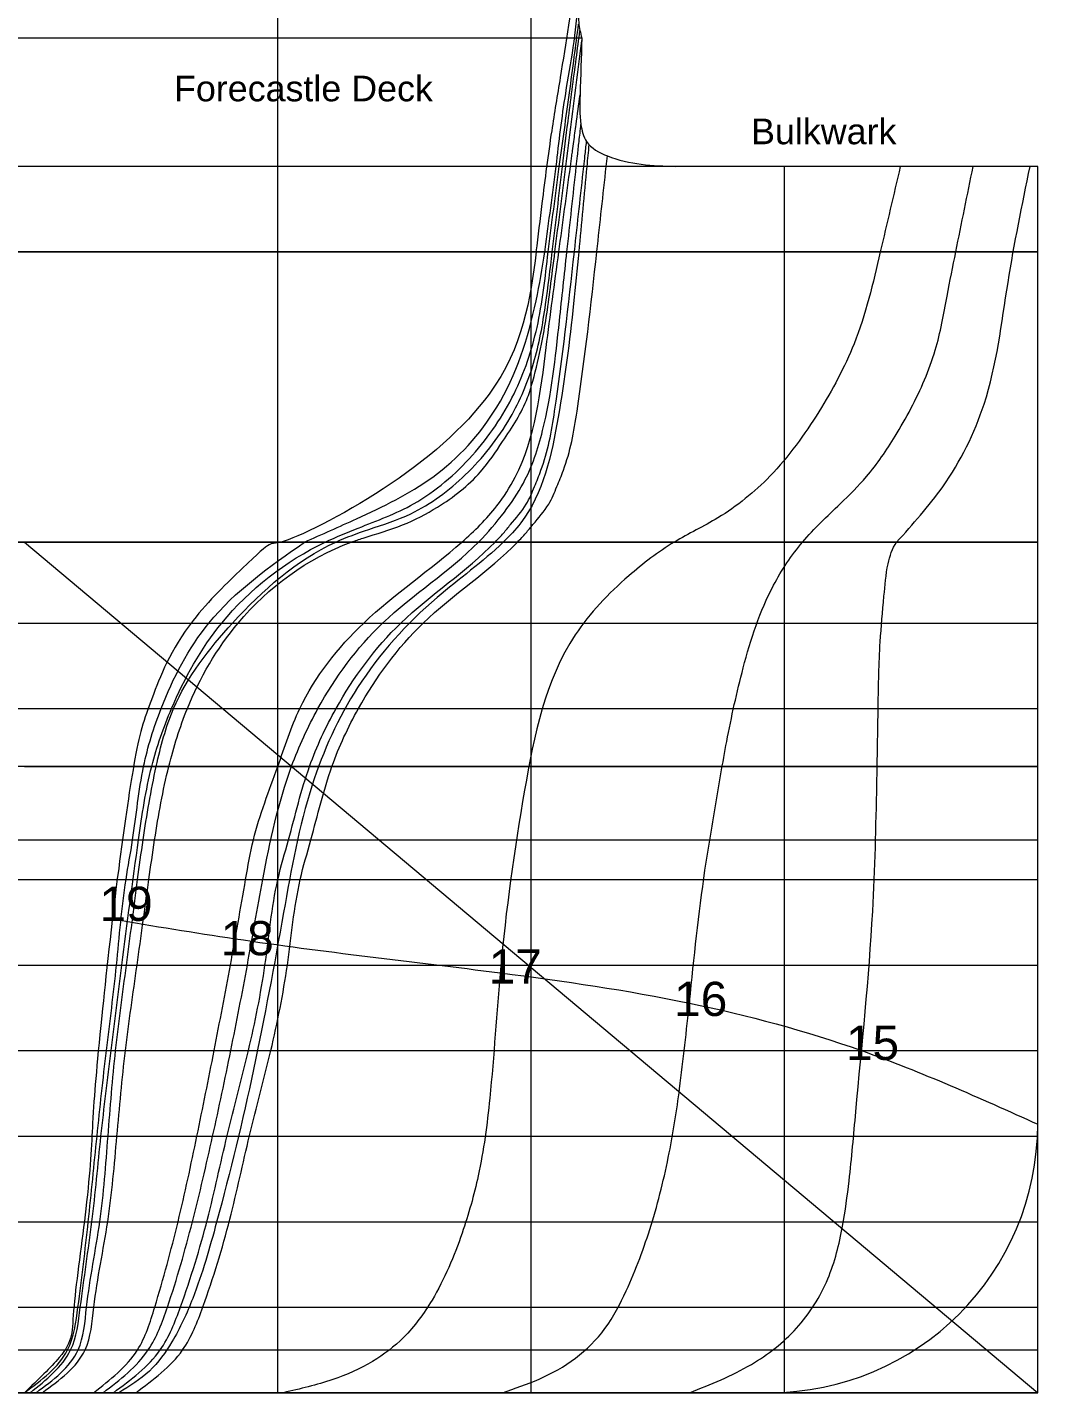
# Model space of a CAD drawing. Header units: inches. Extents: x 2352 to 5451, y 15 to 423.
# Drawn here: x 5325.92 to 5337.74, y 319.97 to 335.94 of the extents above; entities that cross this region are included whole.
import ezdxf

# ---------------------------------------------------------------- set-up
doc = ezdxf.new("R2010")
doc.units = ezdxf.units.IN
doc.header["$MEASUREMENT"] = 0
doc.styles.get("Standard").update_dxf_attribs({"font": 'arial.ttf'})

msp = doc.modelspace()

# ---------------------------------------------------------------- linework, layer by layer
at = {"lineweight": 9}
for p, q in [((5328.85078323437, 319.974191526372), (5328.85078323437, 336.8141915263719)), ((5331.813283234371, 319.974191526372), (5331.813283234368, 336.8141915263719)), ((5332.405495306381, 335.8141915263719), (5317.207469143271, 335.8141915263719)), ((5337.738283234372, 334.3141915263719), (5314.038283234372, 334.3141915263719)), ((5334.77578323437, 319.974191526372), (5334.77578323437, 334.3141915263719)), ((5337.738283234372, 333.3141915263719), (5337.738283234372, 334.3141915263719)), ((5337.738283234373, 333.314191526372), (5314.038283234372, 333.314191526372)), ((5314.038283234372, 333.3141915263719), (5337.738283234372, 333.3141915263719)), ((5337.738283234372, 323.114191526372), (5337.738283234373, 333.314191526372)), ((5337.738283234373, 329.921191526372), (5314.038283234372, 329.921191526372)), ((5314.038283234372, 329.9211915263734), (5337.738283234372, 329.9211915263733)), ((5325.888283234372, 329.921191526372), (5337.738283234373, 319.974191526372)), ((5337.738283234373, 323.114191526372), (5337.738283234373, 329.921191526372)), ((5314.038283234372, 328.974191526372), (5337.738283234373, 328.974191526372)), ((5314.038283234372, 327.974191526372), (5337.738283234373, 327.974191526372)), ((5337.738283234373, 327.2987915263733), (5314.038283234372, 327.2987915263733)), ((5325.888283234376, 327.298791526372), (5337.738283234373, 327.298791526372)), ((5337.738283234372, 326.4397915263734), (5337.738283234373, 327.2987915263733)), ((5314.038283234374, 326.4397915263734), (5337.738283234373, 326.4397915263734)), ((5325.888283234372, 326.4397915263708), (5337.738283234373, 326.4397915263708)), ((5314.038283234372, 325.974191526372), (5337.738283234373, 325.974191526372)), ((5314.038283234372, 324.974191526372), (5337.738283234373, 324.974191526372)), ((5314.038283234372, 323.974191526372), (5337.738283234373, 323.974191526372)), ((5337.738283234373, 319.974191526372), (5337.738283234372, 323.114191526372)), ((5314.038283234372, 322.974191526372), (5337.738283234373, 322.974191526372)), ((5337.735160662644, 322.974191526372), (5337.738283234372, 322.974191526372)), ((5314.038283234372, 321.974191526372), (5337.738283234373, 321.974191526372)), ((5314.038283234372, 320.974191526372), (5337.738283234371, 320.974191526372)), ((5314.038283234372, 320.474191526372), (5337.738283234373, 320.474191526372)), ((5337.738283234373, 319.9741915263734), (5314.038283234372, 319.9741915263734)), ((5314.038283234372, 319.974191526372), (5337.738283234373, 319.974191526372)), ((5317.178283234372, 319.974191526372), (5334.598283234373, 319.974191526372)), ((5326.695512452951, 319.9741915263734), (5325.88828323437, 319.9741915263734)), ((5334.598283234373, 319.974191526372), (5337.738283234373, 319.974191526372))]:
    msp.add_line(p, q, dxfattribs=at)
msp.add_arc((5334.598283234373, 323.114191526372), 3.14, 270, 0, dxfattribs=at)
for points, knots in [([(5331.874283234372, 333.314191526372), (5331.897126474689, 333.5031448339287), (5331.954420893452, 333.9770692763576), (5332.04226178626, 334.662002298296), (5332.190330062613, 335.5400945070311), (5332.298632611066, 336.253448109923), (5332.38374946295, 336.7351791342575), (5332.397710129248, 336.8141915263719)], [0, 0, 0, 0, 0.571008817400609, 1.432179404043484, 2.071071861164555, 3.299840947167985, 3.540922379895126, 3.540922379895126, 3.540922379895126, 3.540922379895126]), ([(5332.10602408015, 334.3141915263719), (5332.139209138016, 334.599542120913), (5332.193366244519, 335.0652264841061), (5332.315212061458, 335.7091727727199), (5332.350674210029, 336.0893836187034), (5332.375437569398, 336.2878939907866), (5332.377184536627, 336.3016696468135)], [0, 0, 0, 0, 0.8615541293863883, 1.406032767322513, 1.964523013038961, 2.006182010451227, 2.006182010451227, 2.006182010451227, 2.006182010451227]), ([(5332.180034933646, 334.3141915263719), (5332.20148563945, 334.489747736296), (5332.252920830607, 334.9107020535676), (5332.323203246206, 335.4408414416661), (5332.369945386989, 335.7956878607026), (5332.38438404873, 335.9054313805551)], [0, 0, 0, 0, 0.5305826602482848, 1.272248139769805, 1.604315895465882, 1.604315895465882, 1.604315895465882, 1.604315895465882]), ([(5332.405495306381, 335.8141915263719), (5332.399067345671, 335.593333617782), (5332.392639384959, 335.3724757091921), (5332.386211424248, 335.1516178006021), (5332.38287657885, 335.0370360517275), (5332.377507679118, 334.8525663545076), (5332.448054660222, 334.5606953760444), (5332.867292530334, 334.3371365799202), (5333.234400868476, 334.3238868404107), (5333.503027328791, 334.3141915263719)], [-0.6674575908941006, -0.6674575908941006, -0.6674575908941006, -0.6674575908941006, 0, 0, 0, 0.3462790105755886, 0.5574882986322782, 0.8533659917631522, 1.660423890590402, 1.660423890590402, 1.660423890590402, 1.660423890590402]), ([(5326.095136994753, 319.9741915263725), (5326.298177641865, 320.1214056031134), (5326.647542087369, 320.3747113575168), (5326.70353951738, 321.155077739116), (5326.882260872952, 321.9646612275408), (5326.967930067146, 322.9753058118054), (5327.060086126595, 323.9762969661944), (5327.206632089171, 324.9741410489933), (5327.31683735742, 325.7963985801409), (5327.427412450354, 326.5734282428244), (5327.546644829955, 327.2489156618293), (5327.819540961133, 328.1263427085037), (5328.40981605095, 329.1497139540511), (5329.241618174755, 329.7657794315046), (5329.955606242179, 330.005234797859), (5330.307915412664, 330.1034350811351), (5330.78050192468, 330.3504337553723), (5331.197352200913, 330.6714059105112), (5331.507458987064, 331.1401270178969), (5331.740248652713, 331.4851663920283), (5331.857727701778, 331.8822326851915), (5331.927604232366, 332.1943616173979), (5331.996137192363, 332.5590379208023), (5332.041138376567, 332.9193172903273), (5332.073890691702, 333.1750711282461), (5332.091706710255, 333.3141915263722), (5332.134394000765, 333.6475248597054), (5332.177081291277, 333.9808581930387), (5332.219768581787, 334.3141915263719), (5332.281404074168, 334.8047972490057), (5332.343039566548, 335.2954029716396), (5332.404675058927, 335.7860086942734)], [0, 0, 0, 0, 0.7081310586470821, 1.218454620631441, 2.231578945027419, 3.237372046709543, 4.242350461422972, 5.251494189517267, 6.260977653284706, 6.731473613894567, 7.606357936224255, 8.315733806467444, 9.478936032717014, 11.10505568634598, 11.25224837962788, 11.7391792141047, 12.19751173533343, 12.84701223535953, 13.28642295633837, 13.87931750511406, 14.07973447831444, 14.52410234544178, 14.83948389897649, 15.19226176830159, 15.61305530502452, 15.61305530502452, 15.61305530502452, 16.62127921848611, 16.62127921848611, 16.62127921848611, 17.87884523670733, 17.87884523670733, 17.87884523670733, 17.87884523670733]), ([(5326.69551245295, 319.9741915263725), (5326.889780165121, 320.124990420119), (5327.230162884661, 320.3892100219423), (5327.465240590296, 321.1381177840576), (5327.691826966879, 321.9657468696388), (5327.90633116813, 322.9731233596916), (5328.1073136807, 323.9729248476697), (5328.297724251999, 324.9733645982001), (5328.44382603818, 325.795645816507), (5328.57804647659, 326.5847721035777), (5328.839760069172, 327.2378727914549), (5329.130934009545, 328.1554330628769), (5329.87115940843, 329.0858567193159), (5330.79393685044, 329.7024543047814), (5331.388034093934, 330.2823559558422), (5331.848931201609, 331.0051608690169), (5331.967934300041, 332.0618476899794), (5332.087391517199, 332.9442658709011), (5332.137470142404, 333.3141915263717), (5332.182595087975, 333.6475248597051), (5332.227720033547, 333.9808581930385), (5332.272844979118, 334.3141915263719), (5332.278370749868, 334.3550098267639), (5332.283896520618, 334.395828127156), (5332.289422291369, 334.4366464275481), (5332.292061387442, 334.4561411588925), (5332.294700483514, 334.475635890237), (5332.297339579586, 334.4951306215814), (5332.302287357891, 334.5316793512046), (5332.307235136196, 334.5682280808279), (5332.3121829145, 334.604776810451), (5332.321239583332, 334.6716774919399), (5332.330296252165, 334.7385781734287), (5332.339352920997, 334.8054788549175), (5332.35497242208, 334.9208585034791), (5332.370591923164, 335.0362381520406), (5332.386211424248, 335.1516178006021)], [0, 0, 0, 0, 0.7169929679371666, 1.256266487052295, 2.292687353120278, 3.316772903474117, 4.336815982992827, 5.354704025504335, 6.370431171483649, 6.8448904104431, 7.750157654279155, 8.472691473545114, 9.722080028691982, 11.20947136991291, 11.79816051331355, 12.19700673215373, 13.75708445624277, 14.88317458635875, 14.88317458635875, 14.88317458635875, 15.89787408382372, 15.89787408382372, 15.89787408382372, 16.02212901050932, 16.02212901050932, 16.02212901050932, 16.08147289280461, 16.08147289280461, 16.08147289280461, 16.19273082554954, 16.19273082554954, 16.19273082554954, 16.3963830892098, 16.3963830892098, 16.3963830892098, 16.74761010344897, 16.74761010344897, 16.74761010344897, 16.74761010344897]), ([(5326.8077039839, 319.9741915263725), (5327.004262654588, 320.1254159429881), (5327.349249636057, 320.3908351932813), (5327.623275664284, 321.1326081001138), (5327.858445158305, 321.9658102073062), (5328.091410978209, 322.9723030493896), (5328.303405049996, 323.972163023688), (5328.497953329747, 324.9730577787853), (5328.688062195461, 326.0893129697005), (5328.907127552794, 327.1154268792869), (5329.374386231945, 328.1378331202062), (5330.067629652295, 329.0890457790578), (5330.989784697004, 329.655776644678), (5331.494608458443, 330.252766488013), (5331.782152492377, 330.6734398775269), (5332.032639195234, 331.4289907692172), (5332.126078783832, 332.3469753751796), (5332.202653229278, 333.0457751174753), (5332.2321543689, 333.3141915263726), (5332.232184829977, 333.3144686767835), (5332.232215291145, 333.3147458271557), (5332.232245752311, 333.315022977528), (5332.268851439801, 333.648079160476), (5332.305457127292, 333.9811353434239), (5332.342062814782, 334.3141915263719), (5332.346549090746, 334.3550098267639), (5332.351035366709, 334.3958281271561), (5332.355521642672, 334.4366464275481), (5332.361681292374, 334.4926898885158), (5332.367840942075, 334.5487333494834), (5332.374000591777, 334.604776810451), (5332.381353541714, 334.6716774919398), (5332.388706491651, 334.7385781734287), (5332.396059441588, 334.8054788549175)], [0, 0, 0, 0, 0.726180564063522, 1.274544846688771, 2.316481924204674, 3.344055360051267, 4.366340732732267, 5.38484651030779, 6.400997170876725, 7.768227147591709, 8.51031296243079, 9.763920066674146, 11.23260021075794, 11.69585168060321, 12.10122287824192, 12.75398604458361, 14.0530531032578, 14.8634174701461, 14.8634174701461, 14.8634174701461, 14.8642542029605, 14.8642542029605, 14.8642542029605, 15.86976985513804, 15.86976985513804, 15.86976985513804, 15.99300263699555, 15.99300263699555, 15.99300263699555, 16.1622010488261, 16.1622010488261, 16.1622010488261, 16.3641780299556, 16.3641780299556, 16.3641780299556, 16.3641780299556]), ([(5326.926910532416, 319.9741915263734), (5327.131418945103, 320.1247112503355), (5327.489819207365, 320.3884965285778), (5327.78113693361, 321.1440587892592), (5328.037063699815, 321.9741915263725), (5328.249406188917, 322.9875403784048), (5328.51671595055, 323.9698126217789), (5328.719691535908, 324.9681255747518), (5328.789335787686, 325.8072199082434), (5329.018557159593, 326.5703988829404), (5329.178754382604, 327.2606398366032), (5329.58796762928, 328.1374072062002), (5330.279150612128, 329.0824098067095), (5331.094387193231, 329.6005696401734), (5331.487873047366, 330.021994594228), (5331.608021027715, 330.1707125799434), (5331.757062810814, 330.3357883239463), (5331.849946336654, 330.5642059247356), (5331.950089074233, 330.8044205320933), (5332.034242055972, 331.0989634879555), (5332.166437513, 331.9514874427063), (5332.251270416195, 332.6923037849327), (5332.319749250734, 333.3141915263726), (5332.3199181592, 333.315725461714), (5332.320087051256, 333.317259399082), (5332.320255943314, 333.31879333645), (5332.35678825798, 333.6505927330906), (5332.393320572647, 333.9823921297312), (5332.429852887314, 334.3141915263719), (5332.434347129947, 334.3550098267639), (5332.43884137258, 334.395828127156), (5332.443335615214, 334.4366464275481), (5332.449506203141, 334.4926898885157), (5332.455676791068, 334.5487333494834), (5332.461847378995, 334.604776810451)], [0, 0, 0, 0, 0.7422846944998495, 1.300851273966429, 2.382385174235371, 3.393570102029282, 4.417460147849882, 5.436107856688182, 6.447355243261849, 6.929388337279086, 7.82313036027872, 8.566058669055549, 9.820294656168386, 11.27435807504888, 11.41770329885227, 11.54741755563818, 11.84879257835082, 12.07634016179848, 12.28086198493428, 12.63087452606845, 12.99098390814595, 14.86776102307563, 14.86776102307563, 14.86776102307563, 14.87239024239064, 14.87239024239064, 14.87239024239064, 15.87371676827881, 15.87371676827881, 15.87371676827881, 15.99690097939574, 15.99690097939574, 15.99690097939574, 16.16603270367756, 16.16603270367756, 16.16603270367756, 16.16603270367756]), ([(5332.488938670337, 334.5703247345173), (5332.480833033874, 334.4849469984688), (5332.47272739741, 334.3995692624204), (5332.464621760948, 334.3141915263719), (5332.432975585422, 333.9808581930386), (5332.401329409898, 333.6475248597053), (5332.369683234373, 333.314191526372), (5332.350579577815, 333.1129701966635), (5332.28911397299, 332.465544888501), (5332.153559451712, 331.4044928945677), (5331.933917930756, 330.3860494752834), (5331.327905033067, 329.7447540228645), (5330.586962479753, 329.222203653658), (5329.75184253618, 328.2989309418606), (5329.169051825953, 327.0097619372368), (5328.899015520537, 325.4759558378583), (5328.587160250673, 323.7609231326977), (5328.221318788254, 322.2579451213082), (5327.916782466712, 321.1858979446191), (5327.650142934082, 320.5995764301243), (5327.365655374468, 320.2037280206582), (5327.115695604535, 320.0512455932096), (5326.989383234372, 319.974191526372)], [-1.259464684653866, -1.259464684653866, -1.259464684653866, -1.259464684653866, -1.002652168167144, -1.002652168167144, -1.002652168167144, 0, 0, 0, 0.6052650075412289, 1.947427166866043, 3.259391039348, 3.562186593853755, 4.572291459056565, 5.976417365252125, 7.234878807760404, 8.761409941731866, 10.63213926383366, 12.46744351586723, 13.40227377933358, 13.96677690410299, 14.3971348465653, 14.83676828674473, 14.83676828674473, 14.83676828674473, 14.83676828674473]), ([(5327.188888482016, 319.9741915263734), (5327.393396894704, 320.1247112503355), (5327.751797156966, 320.3884965285778), (5328.043114883209, 321.1440587892592), (5328.299041649415, 321.9741915263725), (5328.511384138516, 322.9875403784048), (5328.77869390015, 323.9698126217789), (5328.981669485509, 324.9681255747518), (5329.051313737286, 325.8072199082434), (5329.280535109193, 326.5703988829404), (5329.440732332204, 327.2606398366032), (5329.84994557888, 328.1374072062002), (5330.541128561727, 329.0824098067095), (5331.356365142831, 329.6005696401734), (5331.749850996966, 330.021994594228), (5331.869998977315, 330.1707125799434), (5332.019040760414, 330.3357883239463), (5332.111924286254, 330.5642059247356), (5332.212067023834, 330.8044205320933), (5332.296220005573, 331.0989634879555), (5332.428415462601, 331.9514874427063), (5332.513248365795, 332.6923037849327), (5332.581727200334, 333.3141915263726), (5332.5818961088, 333.315725461714), (5332.582065000857, 333.317259399082), (5332.582233892915, 333.31879333645), (5332.618766207581, 333.6505927330906), (5332.655298522247, 333.9823921297312), (5332.691830836914, 334.3141915263719), (5332.696325079548, 334.3550098267639), (5332.700819322181, 334.395828127156), (5332.705313564814, 334.4366464275481)], [0, 0, 0, 0, 0.7422846944998495, 1.300851273966429, 2.382385174235371, 3.393570102029282, 4.417460147849882, 5.436107856688182, 6.447355243261849, 6.929388337279086, 7.82313036027872, 8.566058669055549, 9.820294656168386, 11.27435807504888, 11.41770329885227, 11.54741755563818, 11.84879257835082, 12.07634016179848, 12.28086198493428, 12.63087452606845, 12.99098390814595, 14.86776102307563, 14.86776102307563, 14.86776102307563, 14.87239024239064, 14.87239024239064, 14.87239024239064, 15.87371676827881, 15.87371676827881, 15.87371676827881, 15.99690097939574, 15.99690097939574, 15.99690097939574, 15.99690097939574]), ([(5325.952972226541, 319.9741915263725), (5326.142130468813, 320.1239147561847), (5326.471998076794, 320.3850127822831), (5326.557697222305, 321.149708312013), (5326.686463446183, 321.9680758292364), (5326.776520094367, 322.976329779448), (5326.901341790067, 323.9741270401123), (5327.044832556819, 325.1304115630691), (5327.191727740212, 326.2389135231422), (5327.338806023668, 327.2535331530762), (5327.642254902747, 328.1205840701197), (5328.201175281693, 329.1267730574841), (5329.057821876226, 329.7879958442623), (5329.878381059492, 330.123587096773), (5330.515274283392, 330.3567996475277), (5331.150858723105, 330.9075708720828), (5331.642140479203, 331.6241261235663), (5331.869611292273, 332.3056764428368), (5331.962904352459, 332.8693175931813), (5331.995277364637, 333.1647685645351), (5332.011649865772, 333.3141915263722), (5332.055236626406, 333.6475248597054), (5332.098823387041, 333.9808581930387), (5332.142410147676, 334.3141915263719)], [0, 0, 0, 0, 0.6891895310304734, 1.201857763724858, 2.210981982254864, 3.216617443182118, 4.223663064533686, 5.231494751029441, 6.71008900476582, 7.582830984678657, 8.296664401652658, 9.456349043024398, 10.99332401528612, 11.41161507868269, 12.12044107175886, 13.01183023764233, 13.8798711572164, 14.70165099274313, 15.14227891802727, 15.5931508424069, 15.5931508424069, 15.5931508424069, 16.59895771179344, 16.59895771179344, 16.59895771179344, 16.59895771179344]), ([(5326.023633693975, 319.9741915263725), (5326.222472597806, 320.1221357353853), (5326.565965894618, 320.3777086797095), (5326.618425615899, 321.1546044443185), (5326.789612082867, 321.9649139827069), (5326.864105280473, 322.9752835272239), (5326.943582902409, 323.9762543843461), (5327.081799123332, 324.9743447633865), (5327.187216029016, 325.7961249930503), (5327.290721183391, 326.5734194837682), (5327.406313225704, 327.2444612569835), (5327.642233061256, 328.1560119008324), (5328.363729063839, 329.079986603666), (5329.171054603669, 329.8047604500082), (5329.949181013807, 330.0843692308421), (5330.499043778716, 330.2562729466997), (5331.083865022164, 330.7004021650587), (5331.573554369633, 331.3112485360403), (5331.868283199597, 332.0089950439613), (5331.984865910405, 332.6725576869373), (5332.03682609207, 333.1096126616708), (5332.061147872141, 333.3141915263722), (5332.100776892643, 333.6475248597054), (5332.140405913145, 333.9808581930387), (5332.180034933646, 334.3141915263719)], [0, 0, 0, 0, 0.7007646149317874, 1.210567666766383, 2.222370889093685, 3.227040840006532, 4.23092535496587, 5.238942583788003, 6.247498216829314, 6.717458052873586, 7.590201798590196, 8.295163630677424, 9.510569382344634, 11.04441590399722, 11.45837761640427, 11.98316078877, 12.76424647237952, 13.61525345474741, 14.30827601367157, 15.01091058079847, 15.62922866097876, 15.62922866097876, 15.62922866097876, 16.63669356712909, 16.63669356712909, 16.63669356712909, 16.63669356712909]), ([(5336.130991903749, 334.3141915263719), (5336.05312234729, 333.9808581930386), (5335.975252790831, 333.6475248597053), (5335.897383234373, 333.314191526372), (5335.812214831824, 332.9496142922465), (5335.658870514732, 332.293198939594), (5335.185535620309, 331.4209288489865), (5334.673430699569, 330.7075284279753), (5334.068135119297, 330.2150682459261), (5333.453178508833, 329.9266355549303), (5332.877081178295, 329.481628115459), (5332.045252339446, 328.6272727322689), (5331.700611120706, 326.9344346155181), (5331.449824535322, 325.1273184021611), (5331.362631785093, 323.6119477830404), (5331.229763334672, 322.5787530326614), (5331.002600174029, 321.7853219612242), (5330.730524998105, 321.1344417815308), (5330.360464975293, 320.6248120491384), (5329.95295098664, 320.3136529883329), (5329.470980563856, 320.1019184524945), (5329.111321877036, 320.0188623680191), (5328.917883234372, 319.974191526372)], [-1.021710417423125, -1.021710417423125, -1.021710417423125, -1.021710417423125, 0, 0, 0, 1.117477074184055, 2.011999211884888, 2.957070896699704, 3.736838690381353, 4.320649399441841, 4.985444057526536, 5.914731696129545, 7.827205566560158, 9.947601466993202, 11.45249918674701, 12.36855209667346, 13.06564590822191, 13.92339756755899, 14.47228648861593, 14.93314468652432, 15.44421621448154, 16.03897590892392, 16.03897590892392, 16.03897590892392, 16.03897590892392]), ([(5329.163111818124, 329.9211915263735), (5329.366400747837, 330.0114441012732), (5329.87816455086, 330.2386478207676), (5330.72461549208, 330.6425930223421), (5331.527939961499, 331.5179521507592), (5331.839700480828, 332.4968951693326), (5331.943938330632, 333.1237081470393), (5331.973950666071, 333.3141915263722), (5331.975477163071, 333.3238799529059), (5331.976999411305, 333.3335687268695), (5331.978521659539, 333.343257500833), (5332.02102246641, 333.6669021760127), (5332.063523273279, 333.9905468511923), (5332.10602408015, 334.3141915263719)], [0, 0, 0, 0, 0.668097761691343, 1.681883277147147, 2.79008208521426, 4.118358409108998, 4.697641545760747, 4.697641545760747, 4.697641545760747, 4.727105229843575, 4.727105229843575, 4.727105229843575, 5.711312777716173, 5.711312777716173, 5.711312777716173, 5.711312777716173]), ([(5331.477683234372, 319.974191526372), (5331.622124581946, 320.0229879523821), (5331.921887935383, 320.1242566025454), (5332.345087788556, 320.3583903606637), (5332.701526984271, 320.714543710029), (5332.980951654537, 321.2560615722613), (5333.236925435177, 321.9437756877902), (5333.433456453269, 322.7397249678862), (5333.568226735802, 323.6156738319204), (5333.684100779305, 324.7200570547579), (5333.797921528395, 325.8260489947043), (5333.968675728321, 326.8364278430127), (5334.102721110489, 327.6286390162156), (5334.290833458918, 328.4999373870184), (5334.551393527199, 329.3077668056652), (5334.97521541579, 329.9425718373616), (5335.385039223709, 330.3260861851574), (5335.778322064573, 330.7118652101511), (5336.111192306124, 331.2010772573134), (5336.375621238693, 331.6997913281804), (5336.581030140626, 332.2513172041628), (5336.6680140445, 332.759473906883), (5336.74568864978, 333.1425785792335), (5336.780483234373, 333.314191526372), (5336.848066683392, 333.6475248597053), (5336.915650132411, 333.9808581930386), (5336.983233581431, 334.3141915263719)], [0, 0, 0, 0, 0.4570192878936415, 0.9484654956911818, 1.437361176870076, 1.943084453461267, 2.762665213205801, 3.636839758444268, 4.396680439825541, 5.419982918667917, 6.968176551148647, 7.730231658280623, 8.49378634556909, 9.377609661384053, 10.40714513554337, 11.0149317294054, 11.64375003914392, 12.08718873650892, 12.66431515383628, 13.40929812698746, 13.7768307729588, 14.42459301178315, 14.95021351413748, 14.95021351413748, 14.95021351413748, 15.97115533140429, 15.97115533140429, 15.97115533140429, 15.97115533140429]), ([(5331.874283234372, 333.314191526372), (5331.799671063076, 332.7596727596015), (5331.672392658483, 331.8137377636753), (5330.162488135015, 330.5024249971432), (5328.641394979121, 329.7593610813778), (5328.852285616897, 330.0221104721181), (5327.677381791253, 328.8820726696046), (5327.315934394181, 327.9331315787576), (5327.197059535353, 327.5936146929718), (5326.946510695342, 325.850816972244), (5326.745919271581, 323.956251202516), (5326.685835971222, 323.2667992801577), (5326.649679533634, 322.354115590734), (5326.414814242874, 320.7404816610044), (5326.478803516179, 320.5403636996522), (5326.043725505809, 320.1232246609652), (5325.888283234372, 319.974191526372)], [-2.481290323305853, -2.481290323305853, -2.481290323305853, -2.481290323305853, 0, 1.751459752110449, 3.414637076677891, 4.761142450284147, 5.312590851956527, 6.146331110468075, 7.163641657159325, 7.980453016751869, 9.206062706603081, 10.9400553629694, 12.20287516068204, 13.20820326244025, 14.34644842344412, 14.9791694552818, 14.9791694552818, 14.9791694552818, 14.9791694552818]), ([(5333.665583234372, 319.974191526372), (5333.912982755015, 320.0720955484192), (5334.370887447395, 320.2533033008916), (5334.947824852135, 320.7027098026289), (5335.310865909641, 321.2791252985698), (5335.460588917801, 321.8855259383914), (5335.547204996341, 322.5412240722943), (5335.654183688722, 323.7710886847508), (5335.817083788082, 325.3144768681133), (5335.854749233497, 326.8993536194328), (5335.871639434156, 327.9488353283101), (5335.883867051604, 328.6812944241137), (5335.93729183495, 329.2373940956002), (5335.969267339275, 329.6294270888324), (5336.035681157402, 329.8490817589582), (5336.088283234371, 329.921191526372)], [0, 0, 0, 0, 0.7953969829311021, 1.472177512081224, 2.155981478743013, 2.794853210653108, 3.330538587802452, 4.140971724869678, 6.4974014545018, 7.983608298653781, 8.894667502636052, 9.646295111668476, 10.1818761090625, 10.56490858922714, 10.8379234153879, 10.8379234153879, 10.8379234153879, 10.8379234153879])]:
    msp.add_open_spline(points, degree=3, knots=knots, dxfattribs=at)
for points in [[(5332.452091906044, 336.8141915263719), (5332.377184536627, 336.3016696468094), (5332.36886856794, 336.1209220236609), (5332.370432940166, 335.9981033221105), (5332.405495306381, 335.8141915263719)], [(5332.142410147676, 334.3141915263719), (5332.261510940133, 335.1732243496493), (5332.318491903022, 335.5969889163551), (5332.367771137332, 335.9770070914145)], [(5336.088283234373, 329.9211915263733), (5336.627718172188, 330.5691212480556), (5337.11125135525, 331.5353681503416), (5337.391083017422, 332.9576390290322), (5337.649340639558, 334.3141915263719)], [(5325.888283234369, 319.9741915263734), (5326.390357994293, 320.4741915263729), (5326.513343047493, 320.9741915263725), (5326.633734814433, 321.9741915263725), (5326.736014714245, 322.9741915263725), (5326.846823346287, 323.9741915263725), (5326.964084947549, 324.9741915263725), (5327.075040597084, 325.9741915263725), (5327.152563768851, 326.4397915263738), (5327.280680630946, 327.2987915263724), (5327.485550245548, 327.9741915263725), (5328.043670848571, 328.9741915263725), (5329.163111818121, 329.9211915263721)], [(5326.916141849392, 325.5134226442732), (5328.35188939202, 325.2824109772654), (5331.451290754696, 324.8838966642711), (5333.663890685856, 324.5299022984188), (5335.678121513806, 323.974191526372), (5337.738283234371, 323.1141915263719)]]:
    msp.add_spline(points, degree=3, dxfattribs=at)
msp.add_point((5332.738283234373, 319.974191526372), dxfattribs=at)

# ---------------------------------------------------------------- texts
for s, height, p in [('Forecastle Deck', 0.3, (5327.636587068974, 335.0757693149084)), ('Bulkwark', 0.3, (5334.386158323729, 334.5738071662821)), ('19', 0.4, (5326.765378726664, 325.4914284209768)), ('18', 0.4, (5328.181346783008, 325.0894409190574)), ('17', 0.4, (5331.317836318035, 324.7589234582843)), ('16', 0.4, (5333.486424913962, 324.3794387427825)), ('15', 0.4, (5335.495734928582, 323.8652974616726))]:
    msp.add_text(s, height=height, dxfattribs=at).set_placement(p)

doc.saveas('drawing.dxf')
